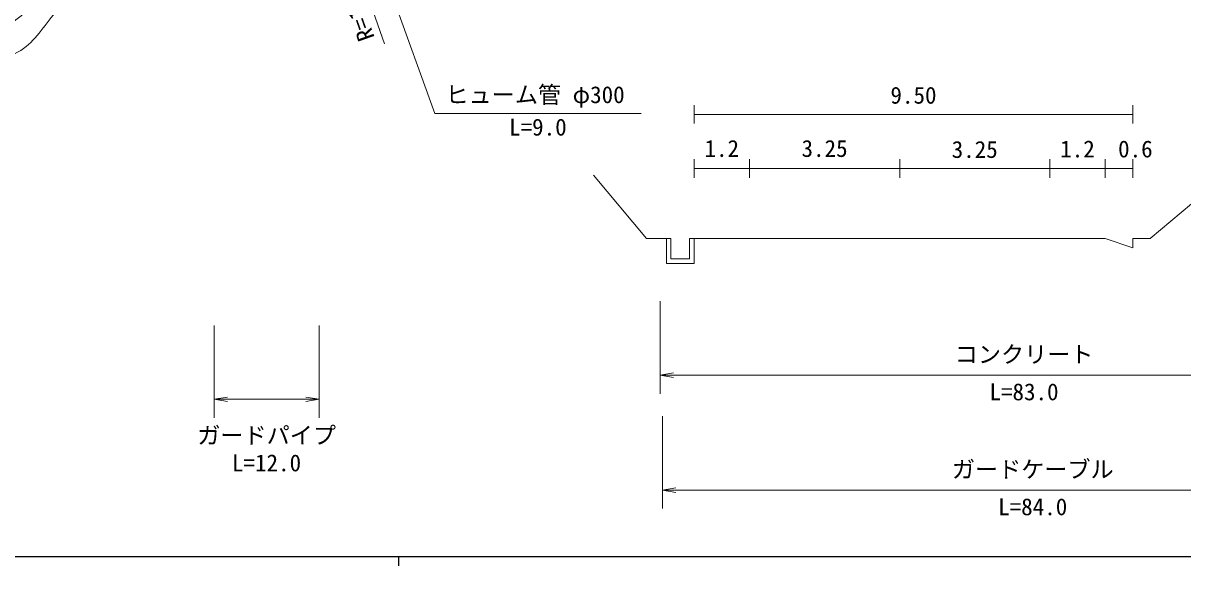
# Model space of a CAD drawing. Units: millimetres, scale not verified. Extents: x 40000 to 680000, y 20000 to 380000.
# Drawn here: x 127391 to 252890, y 204000 to 262739 of the extents above; entities that cross this region are included whole.
import ezdxf
from ezdxf.enums import TextEntityAlignment as Align

# ---------------------------------------------------------------- set-up
doc = ezdxf.new("R2010")
doc.units = ezdxf.units.MM
doc.header["$LTSCALE"] = 1000
doc.linetypes.add('CHAIN', pattern=[18.5, 12, -1.5, 3.5, -1.5])
for name, color, linetype, lineweight in [('M-BGD', 7, 'Continuous', 13), ('M-BMK', 2, 'CHAIN', 13), ('M-STR-HTXT', 7, 'Continuous', 13), ('M-STR-STR3', 7, 'Continuous', 13), ('M-TTL-BAND', 7, 'Continuous', 25)]:
    doc.layers.add(name, color=color, linetype=linetype, lineweight=lineweight)
doc.styles.add('ＭＳ ゴシック', font='')
doc.styles.get('ＭＳ ゴシック').set_extended_font_data('MS Gothic')

# ---------------------------------------------------------------- blocks, each defined once
blk = doc.blocks.new('open_arrow')
at = {"color": 0, "linetype": 'Continuous', "lineweight": -2}
blk.add_lwpolyline([(7.5, 1.25), (0, 0), (7.5, -1.25)], dxfattribs=at)

msp = doc.modelspace()

# ---------------------------------------------------------------- linework, layer by layer
at = {"layer": 'M-BGD'}
for points, knots in [([(98856, 238423), (98839, 240509), (98821, 242594), (99001, 244665), (99188, 246813), (99588, 248945), (99970, 251071), (100210, 252404), (100443, 253735), (100778, 255054), (100989, 255889), (101241, 256718), (101639, 257476), (102048, 258257), (102612, 258962), (103254, 259576), (104129, 260413), (105149, 261081), (106268, 261568), (106807, 261801), (107368, 261993), (107937, 262052), (108807, 262142), (109696, 261921), (110575, 261729), (112042, 261409), (113483, 261169), (114935, 260922), (115755, 260782), (116579, 260640), (117411, 260545), (118448, 260426), (119498, 260380), (120533, 260491), (121681, 260614), (122813, 260932), (123871, 261406), (125612, 262187), (127153, 263393), (128447, 264797), (129417, 265852), (130248, 267018), (131246, 268027), (132424, 269220), (133835, 270194), (135337, 270988), (137013, 271874), (138803, 272537), (140666, 272818), (141539, 272950), (142428, 272997), (143304, 272926), (144284, 272846), (145247, 272617), (146211, 272388)], [0, 0, 0, 0, 1, 1, 1, 2, 2, 2, 3, 3, 3, 4, 4, 4, 5, 5, 5, 6, 6, 6, 7, 7, 7, 8, 8, 8, 9, 9, 9, 10, 10, 10, 11, 11, 11, 12, 12, 12, 13, 13, 13, 14, 14, 14, 15, 15, 15, 16, 16, 16, 17, 17, 17, 18, 18, 18, 18]), ([(102183, 251267), (102418, 252568), (102653, 253868), (103338, 254933), (103974, 255921), (104997, 256707), (106100, 257193), (107324, 257732), (108645, 257903), (109967, 258046), (111747, 258240), (113527, 258384), (115289, 258398), (117263, 258413), (119215, 258264), (121265, 258347), (123458, 258437), (125764, 258791), (127441, 260005), (128888, 261052), (129866, 262738), (131057, 264172), (132564, 265989), (134412, 267402), (136430, 268641), (137989, 269599), (139649, 270453), (141401, 270750), (142802, 270988), (144260, 270869), (145719, 270750)], [0, 0, 0, 0, 1, 1, 1, 2, 2, 2, 3, 3, 3, 4, 4, 4, 5, 5, 5, 6, 6, 6, 7, 7, 7, 8, 8, 8, 9, 9, 9, 10, 10, 10, 10])]:
    msp.add_open_spline(points, degree=3, knots=knots, dxfattribs=at)
at = {"layer": 'M-BMK'}
msp.add_arc((203490, 160730), 150000, 110.03862, 142.33118, dxfattribs=at)
at = {"layer": 'M-STR-HTXT'}
for p, q in [((166493, 260510), (151995, 301616)), ((199999, 253867), (199999, 251867)), ((247499, 253867), (247499, 251867)), ((199999, 252867), (247499, 252867)), ((199999, 248007), (199999, 246007)), ((205999, 248007), (205999, 246007)), ((222249, 248007), (222249, 246007)), ((238499, 248007), (238499, 246007)), ((244499, 248007), (244499, 246007)), ((247499, 248007), (247499, 246007)), ((194864, 239437), (189101, 246305)), ((199999, 247007), (205999, 247007)), ((205999, 247007), (222249, 247007)), ((222249, 247007), (238499, 247007)), ((238499, 247007), (244499, 247007)), ((244499, 247007), (247499, 247007)), ((249362, 239437), (253829, 243185)), ((194864, 239437), (197499, 239437)), ((196999, 239437), (196999, 236737)), ((197499, 239437), (197499, 237237)), ((199499, 239437), (244499, 239437)), ((199499, 239437), (199499, 237237)), ((199999, 239437), (199999, 236737)), ((247499, 238437), (244499, 239437)), ((247499, 239437), (247499, 238437)), ((247499, 239437), (249362, 239437)), ((197499, 237237), (199499, 237237)), ((196999, 236737), (199999, 236737))]:
    msp.add_line(p, q, dxfattribs=at)
at = {"layer": 'M-STR-STR3'}
for p, q in [((155752, 297913), (171932, 252960)), ((171932, 252960), (194270, 252960)), ((196322, 232632), (196322, 222632)), ((148054, 230023), (148054, 220023)), ((159419, 230023), (159419, 220023)), ((196322, 224632), (275103, 224632)), ((148054, 222023), (159419, 222023)), ((196593, 220187), (196593, 210187)), ((196593, 212187), (276715, 212187))]:
    msp.add_line(p, q, dxfattribs=at)
at = {"layer": 'M-TTL-BAND'}
for p, q in [((40000, 205000), (579000, 205000)), ((168000, 205000), (168000, 204000))]:
    msp.add_line(p, q, dxfattribs=at)

# ---------------------------------------------------------------- block references
at = {"layer": 'M-STR-STR3', "xscale": 193, "yscale": 193}
for p in [(196322, 224632), (148054, 222023), (196593, 212187)]:
    msp.add_blockref('open_arrow', p, dxfattribs=at)
at = {"layer": 'M-STR-STR3', "xscale": 193, "yscale": 193, "rotation": 180}
msp.add_blockref('open_arrow', (159419, 222023), dxfattribs=at)

# ---------------------------------------------------------------- texts
at = {"layer": 'M-STR-HTXT', "style": 'ＭＳ ゴシック'}
msp.add_text('R=150', height=1833, rotation=109.537, dxfattribs=at).set_placement((164577, 260891), align=Align.MIDDLE_LEFT)
for s, p in [('9.50', (221249, 254941)), ('1.2', (201124, 249179)), ('3.25', (211624, 249179)), ('3.25', (227874, 249072)), ('1.2', (239624, 249126)), ('0.6', (245885, 249126))]:
    msp.add_text(s, height=1833, dxfattribs=at).set_placement(p, align=Align.MIDDLE_LEFT)
at = {"layer": 'M-STR-STR3', "style": 'ＭＳ ゴシック'}
for s, p in [('ヒューム管 φ300', (173101, 253534)), ('L=9.0', (179976, 250022)), ('コンクリート', (228212, 225428)), ('L=83.0', (231962, 221369)), ('ガードパイプ', (146237, 216661)), ('L=12.0', (149987, 213676)), ('ガードケーブル', (227904, 212983)), ('L=84.0', (232904, 208924))]:
    msp.add_text(s, height=1833, dxfattribs=at).set_placement(p, align=Align.BOTTOM_LEFT)

doc.saveas('drawing.dxf')
